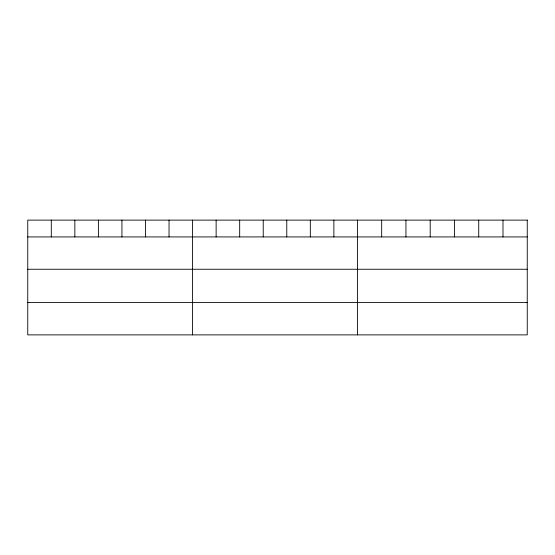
<?xml version="1.0" encoding="UTF-8"?>
<svg xmlns="http://www.w3.org/2000/svg" width="555" height="555" viewBox="0 0 555 555"><rect width="100%" height="100%" fill="white"/><g stroke="black" fill="none" stroke-linecap="round" stroke-linejoin="round"><path stroke-width="0.83" d="M27.75 236.929L527.25 236.929M27.75 269.251L527.25 269.251M27.75 302.558L527.25 302.558M502.99 220.12L502.99 236.929M478.729 220.12L478.729 236.929M454.469 220.12L454.469 236.929M430.201 220.12L430.201 236.929M405.941 220.12L405.941 236.929M381.68 220.12L381.68 236.929M357.42 220.12L357.42 334.88M333.874 220.12L333.874 236.929M310.321 220.12L310.321 236.929M286.775 220.12L286.775 236.929M263.23 220.12L263.23 236.929M239.684 220.12L239.684 236.929M216.131 220.12L216.131 236.929M192.585 220.12L192.585 334.88M169.039 220.12L169.039 236.929M145.486 220.12L145.486 236.929M121.94 220.12L121.94 236.929M98.395 220.12L98.395 236.929M74.849 220.12L74.849 236.929M51.296 220.12L51.296 236.929M527.25 220.12L27.75 220.12L27.75 334.88L527.25 334.88L527.25 220.12"/></g></svg>
